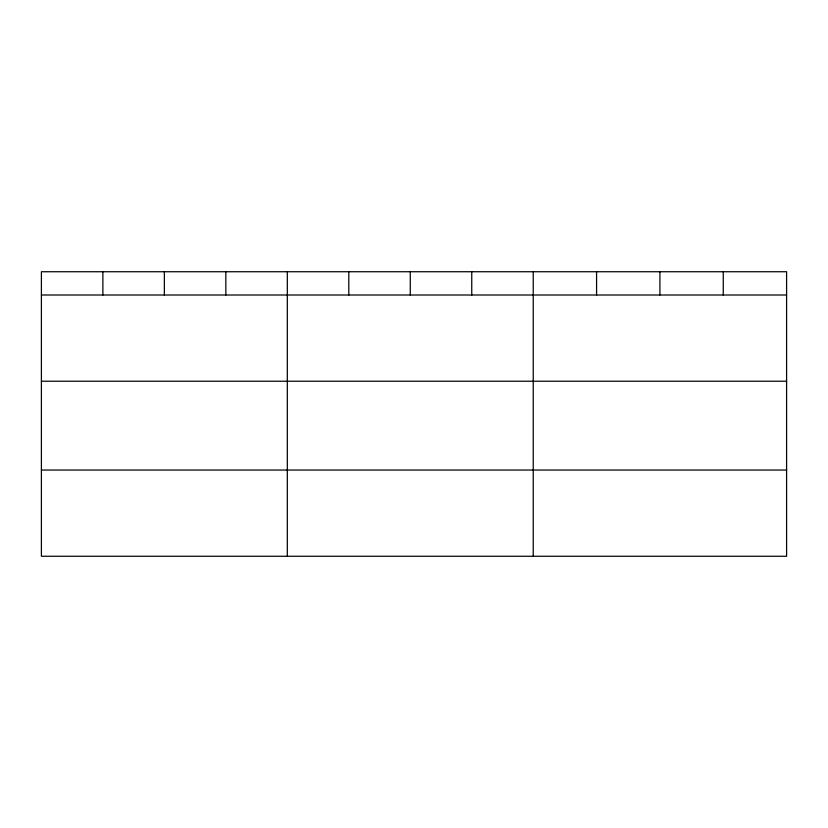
<?xml version="1.0" encoding="UTF-8"?>
<svg xmlns="http://www.w3.org/2000/svg" width="828" height="828" viewBox="0 0 828 828"><rect width="100%" height="100%" fill="white"/><g stroke="black" fill="none" stroke-linecap="round" stroke-linejoin="round"><path stroke-width="1.24" d="M786.6 381.222L786.6 271.739L41.4 271.739L41.4 556.261L786.6 556.261L786.6 381.222L41.4 381.222M41.4 295.006L786.6 295.006M41.4 470.045L786.6 470.045M723.258 271.739L723.258 295.006M659.916 271.739L659.916 295.006M596.574 271.739L596.574 295.006M533.232 271.739L533.232 556.261M471.753 271.739L471.753 295.006M410.274 271.739L410.274 295.006M348.795 271.739L348.795 295.006M287.316 271.739L287.316 556.261M225.837 271.739L225.837 295.006M164.358 271.739L164.358 295.006M102.879 271.739L102.879 295.006"/></g></svg>
